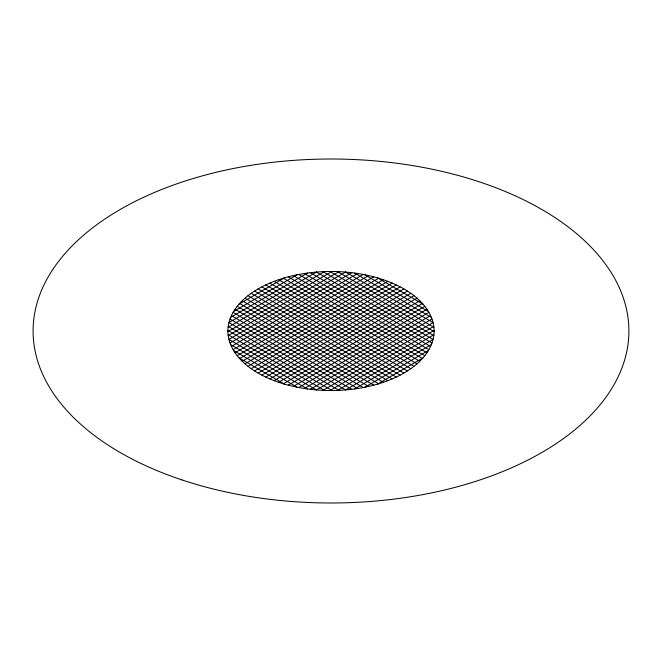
<?xml version="1.0" encoding="UTF-8"?>
<svg xmlns="http://www.w3.org/2000/svg" width="662" height="662" viewBox="0 0 662 662"><rect width="100%" height="100%" fill="white"/><g stroke="black" fill="none" stroke-linecap="round" stroke-linejoin="round"><path stroke-width="0.99" d="M238.982 304.156L284.511 277.875M233.62 311.471L297.164 274.78M230.633 317.396L307.441 273.058M228.109 327.276L324.546 271.594M227.91 331.596L332.034 271.486M228.216 335.626L339.01 271.66M230.028 342.999L351.787 272.703M231.419 346.408L357.679 273.505M233.098 349.644L363.297 274.473M235.027 352.738L368.651 275.591M237.203 355.693L373.773 276.848M239.594 358.523L378.672 278.222M242.193 361.229L383.356 279.728M244.998 363.819L387.849 281.35M247.993 366.301L392.136 283.079M251.179 368.668L396.24 284.917M254.547 370.927L400.162 286.861M258.106 373.087L403.894 288.913M261.838 375.139L407.453 291.073M265.76 377.083L410.821 293.332M269.864 378.921L414.007 295.699M274.151 380.65L417.002 298.181M278.644 382.272L419.807 300.771M283.328 383.778L422.406 303.477M288.227 385.152L424.797 306.307M293.349 386.409L426.973 309.262M298.703 387.527L428.902 312.356M304.321 388.495L430.581 315.592M310.213 389.297L431.972 319.001M322.99 390.34L433.784 326.374M329.966 390.514L434.09 330.404M337.454 390.406L433.891 334.724M354.559 388.942L431.367 344.604M364.836 387.22L428.38 350.529M377.489 384.125L423.018 357.844M377.489 277.875L423.018 304.156M364.836 274.78L428.38 311.471M354.559 273.058L431.367 317.396M337.454 271.594L433.891 327.276M329.966 271.486L434.09 331.596M322.99 271.66L433.784 335.626M310.213 272.703L431.972 342.999M304.321 273.505L430.581 346.408M298.703 274.473L428.902 349.644M293.349 275.591L426.973 352.738M288.227 276.848L424.797 355.693M283.328 278.222L422.406 358.523M278.644 279.728L419.807 361.229M274.151 281.35L417.002 363.819M269.864 283.079L414.007 366.301M265.76 284.917L410.821 368.668M261.838 286.861L407.453 370.927M258.106 288.913L403.894 373.087M254.547 291.073L400.162 375.139M251.179 293.332L396.24 377.083M247.993 295.699L392.136 378.921M244.998 298.181L387.849 380.65M242.193 300.771L383.356 382.272M239.594 303.477L378.672 383.778M237.203 306.307L373.773 385.152M235.027 309.262L368.651 386.409M233.098 312.356L363.297 387.527M231.419 315.592L357.679 388.495M230.028 319.001L351.787 389.297M228.216 326.374L339.01 390.34M227.91 330.404L332.034 390.514M228.109 334.724L324.546 390.406M230.633 344.604L307.441 388.942M233.62 350.529L297.164 387.22M238.982 357.844L284.511 384.125M316.419 272.082L228.944 322.584L345.581 389.918L433.056 339.416L316.419 272.082M345.581 272.082L228.944 339.416L316.419 389.918L433.056 322.584L345.581 272.082M279.455 382.545A103.09 59.522 0 0 0 434.09 331A103.09 59.522 0 0 0 279.455 279.455A103.09 59.522 0 0 0 279.455 382.545M182.05 479.95A297.9 171.988 0 0 0 628.9 331A297.9 171.988 0 0 0 182.05 182.05A297.9 171.988 0 0 0 182.05 479.95"/></g></svg>
